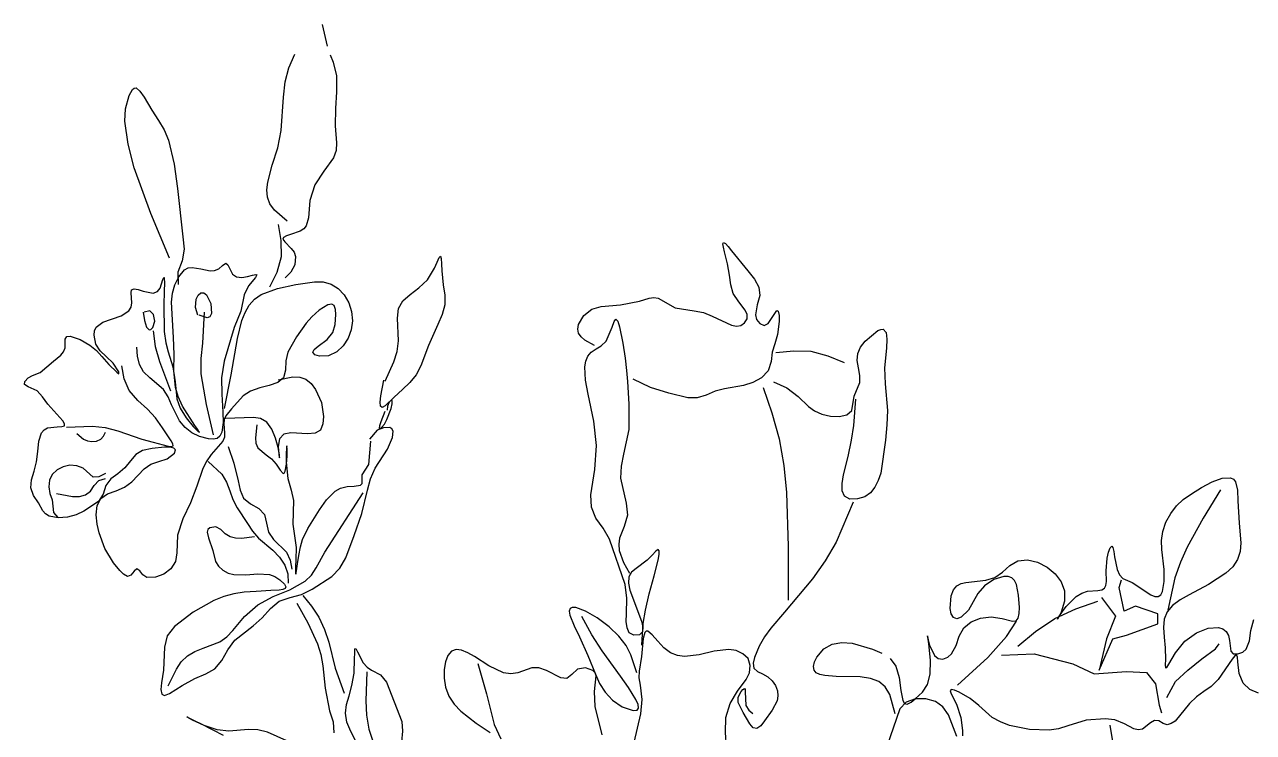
# Model space of a CAD drawing. Extents: x 1292 to 1769, y 219 to 688.
# Drawn here: x 1353.7 to 1594.8, y 549 to 687.8 of the extents above; entities that cross this region are included whole.
import ezdxf

# ---------------------------------------------------------------- set-up
doc = ezdxf.new("R2010")
doc.units = 0
doc.header["$LTSCALE"] = 0.9
doc.header["$MEASUREMENT"] = 0
doc.layers.add('3', color=3, linetype='CONTINUOUS')

msp = doc.modelspace()

# ---------------------------------------------------------------- linework, layer by layer
at = {"layer": '3', "extrusion": (0, 0, -1)}
for p, q in [((1412.02, 687.82), (1413.02, 683.55)), ((1405.51, 679.36), (1406.67, 682.02)), ((1413.62, 681.88), (1414.19, 680.47)), ((1414.19, 680.47), (1414.88, 677.73)), ((1404.81, 676.56), (1405.51, 679.36)), ((1414.88, 677.73), (1414.89, 674.65)), ((1374.82, 675.05), (1375.17, 675.35)), ((1375.17, 675.35), (1375.54, 675.38)), ((1375.54, 675.38), (1376.31, 674.77)), ((1404.49, 673.55), (1404.81, 676.56)), ((1373.46, 671.29), (1374.21, 673.93)), ((1374.21, 673.93), (1374.82, 675.05)), ((1376.31, 674.77), (1377.1, 673.59)), ((1377.1, 673.59), (1378.61, 671.05)), ((1404.01, 667.04), (1404.49, 673.55)), ((1414.89, 674.65), (1414.65, 671.34)), ((1373.31, 668.88), (1373.46, 671.29)), ((1378.61, 671.05), (1379.93, 669.03)), ((1414.65, 671.34), (1414.63, 667.95)), ((1374.02, 664.34), (1373.31, 668.88)), ((1379.93, 669.03), (1381.04, 667.19)), ((1414.63, 667.95), (1414.89, 664.65)), ((1381.04, 667.19), (1381.9, 665.15)), ((1403.33, 663.63), (1404.01, 667.04)), ((1375.18, 659.71), (1374.02, 664.34)), ((1381.9, 665.15), (1383.04, 660.45)), ((1402.26, 660.21), (1403.33, 663.63)), ((1414.77, 663.11), (1414.25, 661.69)), ((1414.89, 664.65), (1414.77, 663.11)), ((1414.25, 661.69), (1412.35, 659.07)), ((1378.46, 650.78), (1375.18, 659.71)), ((1383.04, 660.45), (1383.68, 655.63)), ((1401.38, 656.93), (1402.26, 660.21)), ((1412.35, 659.07), (1410.6, 656.36)), ((1401.2, 655.4), (1401.38, 656.93)), ((1410.6, 656.36), (1409.61, 653.32)), ((1383.68, 655.63), (1384.72, 646.18)), ((1401.32, 653.96), (1401.2, 655.4)), ((1401.8, 652.63), (1401.32, 653.96)), ((1402.69, 651.43), (1401.8, 652.63)), ((1405.2, 649.25), (1402.69, 651.43)), ((1409.61, 653.32), (1409.37, 649.89)), ((1382.08, 641.97), (1378.46, 650.78)), ((1403.42, 648.61), (1403.97, 645.46)), ((1409.37, 649.89), (1408.94, 648.36)), ((1384.72, 646.18), (1384.96, 643.76)), ((1405.03, 646.37), (1404.48, 646.07)), ((1405.85, 646.63), (1405.03, 646.37)), ((1407.72, 647.27), (1405.85, 646.63)), ((1408.45, 647.74), (1407.72, 647.27)), ((1408.94, 648.36), (1408.45, 647.74)), ((1384.96, 643.76), (1384.61, 641.44)), ((1403.97, 645.46), (1404.03, 642.25)), ((1404.48, 646.07), (1404.36, 645.69)), ((1404.36, 645.69), (1404.7, 645.19)), ((1404.7, 645.19), (1405.99, 643.91)), ((1405.99, 643.91), (1406.54, 643.15)), ((1384.61, 641.44), (1383.75, 639.22)), ((1404.03, 642.25), (1403.18, 639.21)), ((1406.54, 643.15), (1406.84, 642.33)), ((1406.84, 642.33), (1406.72, 640.67)), ((1383.75, 639.22), (1383.79, 636.83)), ((1403.18, 639.21), (1401.7, 636.33)), ((1405.92, 639.23), (1404.77, 638.12)), ((1406.72, 640.67), (1405.92, 639.23)), ((1387.34, 633.95), (1387.74, 634.72)), ((1387.74, 634.72), (1388.27, 635.21)), ((1388.27, 635.21), (1388.83, 635.22)), ((1388.83, 635.22), (1389.38, 634.79)), ((1389.38, 634.79), (1390.2, 633.09)), ((1387.17, 632.3), (1387.34, 633.95)), ((1387.65, 630.83), (1387.17, 632.3)), ((1390.2, 633.09), (1390.33, 631.15)), ((1389.5, 630.26), (1387.9, 630.83)), ((1388.93, 631.42), (1388.57, 625.34)), ((1390.04, 630.49), (1389.5, 630.26)), ((1390.33, 631.15), (1390.04, 630.49)), ((1388.57, 625.34), (1388.26, 622.31)), ((1388.26, 622.31), (1388.25, 619.28)), ((1373.21, 618.33), (1372.73, 620.85)), ((1374.19, 616.04), (1373.21, 618.33)), ((1388.25, 619.28), (1389.29, 613.27)), ((1403.42, 618.15), (1406.32, 618.72)), ((1406.32, 618.72), (1407.66, 618.68)), ((1407.66, 618.68), (1408.85, 618.25)), ((1408.85, 618.25), (1409.87, 617.39)), ((1409.87, 617.39), (1410.72, 616.24)), ((1375.86, 614.09), (1374.19, 616.04)), ((1410.72, 616.24), (1411.89, 613.65)), ((1498.55, 616.64), (1500.3, 611.64)), ((1377.76, 612.36), (1375.86, 614.09)), ((1389.29, 613.27), (1390.65, 607.34)), ((1411.89, 613.65), (1412.31, 610.95)), ((1379.36, 610.66), (1377.76, 612.36)), ((1380.72, 608.71), (1379.36, 610.66)), ((1398.6, 610.76), (1393.11, 610.54)), ((1399.95, 610.52), (1398.6, 610.76)), ((1401.18, 609.83), (1399.95, 610.52)), ((1412.31, 610.95), (1412.2, 609.51)), ((1500.3, 611.64), (1501.73, 606.55)), ((1361.92, 608.82), (1366.98, 609.07)), ((1366.98, 609.07), (1369.5, 608.78)), ((1369.5, 608.78), (1371.99, 608.09)), ((1371.99, 608.09), (1376.65, 606.46)), ((1382.45, 606.16), (1380.72, 608.71)), ((1402.18, 608.48), (1401.18, 609.83)), ((1402.92, 606.66), (1402.18, 608.48)), ((1405.88, 607.71), (1404.52, 607.44)), ((1409.19, 607.55), (1405.88, 607.71)), ((1410.67, 607.66), (1409.19, 607.55)), ((1411.72, 608.26), (1410.67, 607.66)), ((1412.2, 609.51), (1411.72, 608.26)), ((1422.87, 608.24), (1421.35, 606.52)), ((1424.07, 608.74), (1422.87, 608.24)), ((1425.32, 608.76), (1424.07, 608.74)), ((1425.75, 608.51), (1425.32, 608.76)), ((1425.96, 608.07), (1425.75, 608.51)), ((1425.86, 606.83), (1425.96, 608.07)), ((1376.65, 606.46), (1378.92, 605.87)), ((1378.92, 605.87), (1381.81, 605.13)), ((1382.78, 605.56), (1382.45, 606.16)), ((1382.46, 605.04), (1382.82, 605.16)), ((1382.82, 605.16), (1382.78, 605.56)), ((1403.41, 604.83), (1402.92, 606.66)), ((1403.65, 606.57), (1403.42, 605.03)), ((1404.52, 607.44), (1403.65, 606.57)), ((1424.9, 604.5), (1425.86, 606.83)), ((1501.73, 606.55), (1502.63, 601.34)), ((1381.81, 605.13), (1382.46, 605.04)), ((1393.6, 605.05), (1394.72, 601.77)), ((1403.67, 603.41), (1403.41, 604.83)), ((1403.42, 605.03), (1403.55, 603.5)), ((1403.55, 603.5), (1403.64, 603.01)), ((1403.64, 603.01), (1403.7, 602.84)), ((1403.71, 602.99), (1403.67, 603.41)), ((1403.7, 602.84), (1403.71, 602.99)), ((1422.42, 600.78), (1424.9, 604.5)), ((1360.04, 600.47), (1359.09, 599.58)), ((1361.25, 601.08), (1360.04, 600.47)), ((1362.57, 601.36), (1361.25, 601.08)), ((1363.91, 601.28), (1362.57, 601.36)), ((1365.15, 600.8), (1363.91, 601.28)), ((1367.13, 599.06), (1365.15, 600.8)), ((1389.67, 602.1), (1392.37, 599.6)), ((1394.72, 601.77), (1395.59, 598.29)), ((1421.56, 598.72), (1422.42, 600.78)), ((1502.63, 601.34), (1503.12, 596.05)), ((1358.54, 598.45), (1358.42, 597.16)), ((1359.09, 599.58), (1358.54, 598.45)), ((1368.26, 599.08), (1367.13, 599.06)), ((1369.53, 599.73), (1368.26, 599.08)), ((1392.37, 599.6), (1393.29, 598.08)), ((1393.29, 598.08), (1393.93, 596.37)), ((1395.59, 598.29), (1395.95, 596.49)), ((1420.97, 596.46), (1421.56, 598.72)), ((1358.42, 597.16), (1358.64, 595.84)), ((1358.64, 595.84), (1359.07, 594.61)), ((1393.93, 596.37), (1394.54, 594.63)), ((1395.95, 596.49), (1396.64, 594.91)), ((1412.55, 584.34), (1420.12, 595.96)), ((1419.86, 591.91), (1420.97, 596.46)), ((1503.12, 596.05), (1503.46, 585.46)), ((1359.07, 594.61), (1359.2, 593.34)), ((1359.2, 593.34), (1359.32, 592.1)), ((1394.54, 594.63), (1395.38, 593.02)), ((1396.64, 594.91), (1398, 593.8)), ((1398, 593.8), (1399.6, 592.87)), ((1516.21, 594.16), (1512.9, 586.31)), ((1359.32, 592.1), (1360.2, 591.13)), ((1395.38, 593.02), (1397.37, 589.95)), ((1399.6, 592.87), (1400.77, 591.69)), ((1400.77, 591.69), (1401.16, 589.99)), ((1418.35, 587.57), (1419.86, 591.91)), ((1389.61, 588.74), (1389.48, 588.27)), ((1389.48, 588.27), (1389.77, 587.11)), ((1390, 589.1), (1389.61, 588.74)), ((1391.2, 589.32), (1390, 589.1)), ((1392.19, 588.76), (1391.2, 589.32)), ((1393.04, 587.92), (1392.19, 588.76)), ((1397.37, 589.95), (1398.36, 588.41)), ((1398.36, 588.41), (1399.53, 587.07)), ((1401.16, 589.99), (1401.5, 588.24)), ((1389.77, 587.11), (1390.57, 584.63)), ((1393.98, 587.32), (1393.04, 587.92)), ((1395.06, 587.05), (1393.98, 587.32)), ((1396.24, 587.02), (1395.06, 587.05)), ((1398.76, 587.36), (1396.24, 587.02)), ((1399.53, 587.07), (1402.35, 584.74)), ((1401.5, 588.24), (1402.49, 586.82)), ((1402.49, 586.82), (1405.05, 584.31)), ((1416.68, 583.18), (1418.35, 587.57)), ((1471.49, 577.97), (1468.4, 586.9)), ((1512.9, 586.31), (1510.75, 582.61)), ((1390.57, 584.63), (1391.11, 582.47)), ((1402.35, 584.74), (1403.67, 583.37)), ((1405.05, 584.31), (1405.76, 582.74)), ((1410.9, 581.28), (1412.55, 584.34)), ((1476.77, 583.74), (1475.81, 582.74)), ((1477.52, 584.54), (1476.77, 583.74)), ((1478, 584.85), (1477.52, 584.54)), ((1477.96, 582.72), (1478.17, 583.85)), ((1478.2, 584.59), (1478, 584.85)), ((1478.17, 583.85), (1478.2, 584.59)), ((1503.46, 585.46), (1503.46, 574.88)), ((1391.11, 582.47), (1391.7, 581.55)), ((1391.7, 581.55), (1392.58, 580.78)), ((1403.67, 583.37), (1404.7, 581.8)), ((1404.7, 581.8), (1405.31, 580.08)), ((1405.76, 582.74), (1406.13, 580.97)), ((1409.94, 579.84), (1410.9, 581.28)), ((1413.97, 579.56), (1415.54, 581.19)), ((1415.54, 581.19), (1416.68, 583.18)), ((1473.63, 581.13), (1472.73, 580.4)), ((1475.81, 582.74), (1473.63, 581.13)), ((1477.17, 579.67), (1477.96, 582.72)), ((1510.75, 582.61), (1508.26, 579.1)), ((1392.58, 580.78), (1393.63, 580.22)), ((1393.63, 580.22), (1394.75, 579.93)), ((1394.75, 579.93), (1397.09, 579.9)), ((1397.09, 579.9), (1399.44, 580.1)), ((1399.44, 580.1), (1401.69, 579.94)), ((1401.69, 579.94), (1402.74, 579.55)), ((1402.74, 579.55), (1403.72, 578.92)), ((1403.72, 578.92), (1404.63, 578.02)), ((1405.31, 580.08), (1405.39, 578.27)), ((1405.68, 576.92), (1408.69, 578.63)), ((1408.69, 578.63), (1409.94, 579.84)), ((1410.06, 577.05), (1413.97, 579.56)), ((1472.21, 579.47), (1472.15, 578.27)), ((1472.73, 580.4), (1472.21, 579.47)), ((1476.22, 576.18), (1477.17, 579.67)), ((1508.26, 579.1), (1502.79, 572.54)), ((1396.75, 576.45), (1394.69, 576.13)), ((1399.13, 576.63), (1396.75, 576.45)), ((1402.01, 576.78), (1399.13, 576.63)), ((1403.64, 576.88), (1402.01, 576.78)), ((1402.44, 575.64), (1405.68, 576.92)), ((1404.33, 576.99), (1403.64, 576.88)), ((1404.78, 577.2), (1404.33, 576.99)), ((1404.63, 578.02), (1404.9, 577.54)), ((1404.9, 577.54), (1404.78, 577.2)), ((1408, 576.01), (1410.06, 577.05)), ((1471.84, 575.32), (1471.49, 577.97)), ((1472.15, 578.27), (1472.44, 576.86)), ((1472.44, 576.86), (1474.71, 570.8)), ((1390.82, 574.82), (1386.76, 572.53)), ((1392.77, 575.62), (1390.82, 574.82)), ((1394.69, 576.13), (1392.77, 575.62)), ((1396.79, 571.69), (1399.41, 573.99)), ((1399.41, 573.99), (1402.44, 575.64)), ((1401.89, 573.24), (1403.62, 574.7)), ((1403.62, 574.7), (1405.76, 575.4)), ((1405.76, 575.4), (1408, 576.01)), ((1407.06, 574.31), (1409.26, 570.43)), ((1408.28, 575.79), (1409.94, 573.75)), ((1471.73, 572.22), (1471.84, 575.32)), ((1475.46, 572.97), (1476.22, 576.18)), ((1559.89, 573.21), (1564.23, 574.69)), ((1386.76, 572.53), (1383.08, 569.75)), ((1394.52, 568.97), (1396.79, 571.69)), ((1398.54, 569.87), (1400.29, 571.45)), ((1400.29, 571.45), (1401.89, 573.24)), ((1409.94, 573.75), (1411.37, 571.55)), ((1411.37, 571.55), (1412.51, 569.17)), ((1471.7, 570.73), (1471.73, 572.22)), ((1475.04, 570.34), (1475.46, 572.97)), ((1502.79, 572.54), (1500.09, 569.4)), ((1555.77, 571.33), (1559.89, 573.21)), ((1383.08, 569.75), (1381.67, 567.92)), ((1394.89, 567.06), (1398.54, 569.87)), ((1409.26, 570.43), (1411.14, 566.36)), ((1412.51, 569.17), (1413.38, 566.67)), ((1471.86, 569.45), (1471.7, 570.73)), ((1472.31, 568.52), (1471.86, 569.45)), ((1474.71, 570.8), (1474.97, 569.6)), ((1474.79, 566.06), (1475.04, 570.34)), ((1474.97, 569.6), (1474.87, 568.68)), ((1500.09, 569.4), (1498.85, 567.73)), ((1552.03, 568.79), (1555.77, 571.33)), ((1381.67, 567.92), (1381.14, 565.7)), ((1388.69, 565.46), (1391.96, 566.72)), ((1391.96, 566.72), (1393.34, 567.72)), ((1393.34, 567.72), (1394.52, 568.97)), ((1393.52, 565.15), (1394.89, 567.06)), ((1413.38, 566.67), (1414.63, 561.57)), ((1473.18, 568.05), (1472.31, 568.52)), ((1474.29, 568.13), (1473.18, 568.05)), ((1474.87, 568.68), (1474.29, 568.13)), ((1498.85, 567.73), (1497.76, 565.86)), ((1548.51, 565.85), (1552.03, 568.79)), ((1381.14, 565.7), (1380.89, 561.15)), ((1385.61, 563.99), (1387.05, 564.84)), ((1387.05, 564.84), (1388.69, 565.46)), ((1392.35, 563.09), (1393.52, 565.15)), ((1411.14, 566.36), (1411.8, 564.23)), ((1411.8, 564.23), (1412.21, 562.05)), ((1418.42, 563.41), (1418.43, 564.6)), ((1418.43, 564.6), (1418.49, 565.35)), ((1418.49, 565.35), (1418.66, 565.41)), ((1418.66, 565.41), (1418.98, 564.76)), ((1418.98, 564.76), (1420.09, 562.58)), ((1497.76, 565.86), (1496.88, 563.67)), ((1383.44, 561.4), (1384.42, 562.82)), ((1384.42, 562.82), (1385.61, 563.99)), ((1391, 561.45), (1392.35, 563.09)), ((1412.21, 562.05), (1412.64, 557.61)), ((1418.31, 560.58), (1418.42, 563.41)), ((1420.09, 562.58), (1420.87, 561.73)), ((1442.59, 562.49), (1444.31, 556.53)), ((1496.88, 563.67), (1496.64, 562.53)), ((1496.64, 562.53), (1496.77, 561.57)), ((1380.89, 561.15), (1380.53, 558.72)), ((1381.81, 558.13), (1383.44, 561.4)), ((1384.57, 558.18), (1387.07, 559.55)), ((1387.07, 559.55), (1389.23, 560.45)), ((1389.23, 560.45), (1391, 561.45)), ((1414.63, 561.57), (1416.39, 556.63)), ((1417.89, 558.16), (1418.31, 560.58)), ((1420.87, 561.73), (1421.76, 561.15)), ((1421.76, 561.15), (1423.49, 560.26)), ((1423.49, 560.26), (1424.69, 558.85)), ((1496.77, 561.57), (1497.43, 560.92)), ((1497.43, 560.92), (1498.43, 560.44)), ((1498.43, 560.44), (1499.48, 559.88)), ((1499.48, 559.88), (1500.34, 559.1)), ((1380.53, 558.72), (1380.42, 557.39)), ((1380.42, 557.39), (1380.57, 556.44)), ((1382.09, 556.57), (1384.57, 558.18)), ((1412.64, 557.61), (1413.51, 553.22)), ((1417.32, 556.16), (1417.89, 558.16)), ((1424.69, 558.85), (1427.65, 551.13)), ((1493.69, 555.85), (1494.23, 556.96)), ((1494.23, 556.96), (1494.59, 557.39)), ((1494.59, 557.39), (1494.88, 557.57)), ((1494.88, 557.57), (1495.02, 557.39)), ((1495.02, 557.39), (1495.06, 556.94)), ((1495.06, 556.94), (1495.19, 554.25)), ((1500.34, 559.1), (1500.98, 558.15)), ((1500.98, 558.15), (1501.36, 557.13)), ((1501.36, 557.13), (1501.48, 556.11)), ((1380.57, 556.44), (1381.14, 556.2)), ((1381.14, 556.2), (1382.09, 556.57)), ((1416.82, 554.41), (1417.32, 556.16)), ((1444.31, 556.53), (1445.78, 550.5)), ((1493.67, 554.82), (1493.69, 555.85)), ((1494.66, 552.84), (1493.67, 554.82)), ((1501.3, 555.15), (1500.31, 553.31)), ((1501.48, 556.11), (1501.3, 555.15)), ((1413.51, 553.22), (1414.21, 551.06)), ((1416.62, 552.74), (1416.82, 554.41)), ((1416.92, 550.98), (1416.62, 552.74)), ((1495.98, 550.67), (1494.66, 552.84)), ((1495.19, 554.25), (1495.77, 553.33)), ((1495.77, 553.33), (1496.56, 552.65)), ((1500.31, 553.31), (1498.86, 551.23)), ((1385.49, 551.99), (1385.6, 551.97)), ((1385.87, 551.76), (1385.49, 551.99)), ((1385.6, 551.97), (1386.17, 551.7)), ((1386.64, 551.36), (1385.87, 551.76)), ((1386.17, 551.7), (1387.07, 551.25)), ((1388.92, 550.31), (1386.64, 551.36)), ((1387.07, 551.25), (1388.19, 550.69)), ((1388.19, 550.69), (1390.59, 549.46)), ((1391.48, 549.47), (1388.92, 550.31)), ((1414.21, 551.06), (1414.37, 548.89)), ((1417.65, 549.14), (1416.92, 550.98)), ((1427.65, 551.13), (1427.84, 549.18)), ((1445.78, 550.5), (1447.09, 547.69)), ((1496.64, 549.89), (1495.98, 550.67)), ((1497.35, 549.73), (1496.64, 549.89)), ((1498.1, 550.27), (1497.35, 549.73)), ((1498.86, 551.23), (1498.1, 550.27)), ((1567.15, 547.2), (1566.68, 550.37)), ((1390.59, 549.46), (1392.63, 548.39)), ((1393.74, 549.23), (1391.48, 549.47)), ((1397.57, 549.55), (1393.74, 549.23)), ((1399.42, 549.48), (1397.57, 549.55)), ((1401.32, 549.03), (1399.42, 549.48)), ((1405.12, 547.32), (1401.32, 549.03)), ((1418.65, 547.26), (1417.65, 549.14)), ((1427.84, 549.18), (1427.64, 547.14))]:
    msp.add_line(p, q, dxfattribs=at)
at = {"layer": '3'}
for p, q in [((1490.68, 644.81), (1490.81, 645.05)), ((1490.76, 644.16), (1490.68, 644.81)), ((1490.98, 643.21), (1490.76, 644.16)), ((1490.81, 645.05), (1491.17, 644.84)), ((1491.17, 644.84), (1491.71, 644.27)), ((1491.71, 644.27), (1492.39, 643.44)), ((1434.61, 641.23), (1434.99, 642.13)), ((1434.99, 642.13), (1435.25, 642.41)), ((1435.25, 642.41), (1435.4, 641.93)), ((1435.4, 641.93), (1435.48, 640.89)), ((1491.56, 640.87), (1490.98, 643.21)), ((1492.39, 643.44), (1495.54, 639.51)), ((1383.9, 638.35), (1385.02, 639.72)), ((1385.02, 639.72), (1385.73, 640.1)), ((1385.73, 640.1), (1386.52, 640.19)), ((1386.52, 640.19), (1388.26, 639.87)), ((1388.26, 639.87), (1390.07, 639.52)), ((1390.07, 639.52), (1390.95, 639.59)), ((1390.95, 639.59), (1391.77, 639.93)), ((1391.77, 639.93), (1392.51, 640.58)), ((1392.51, 640.58), (1393.12, 641)), ((1393.12, 641), (1393.56, 640.66)), ((1393.56, 640.66), (1393.97, 639.8)), ((1393.97, 639.8), (1394.49, 638.88)), ((1432.72, 637.77), (1434.1, 640.01)), ((1434.1, 640.01), (1434.61, 641.23)), ((1435.48, 640.89), (1435.54, 639.53)), ((1435.54, 639.53), (1435.77, 636.79)), ((1491.96, 638.64), (1491.56, 640.87)), ((1495.54, 639.51), (1496.84, 637.86)), ((1380.27, 636.13), (1380.82, 637.78)), ((1380.82, 637.78), (1380.96, 638.18)), ((1380.96, 638.18), (1381.04, 638.21)), ((1381.09, 637.3), (1381.03, 635.42)), ((1381.04, 638.21), (1381.08, 637.9)), ((1381.08, 637.9), (1381.09, 637.3)), ((1382.72, 635.1), (1383.15, 636.77)), ((1383.15, 636.77), (1383.9, 638.35)), ((1394.49, 638.88), (1395.27, 638.31)), ((1395.27, 638.31), (1396.3, 638.2)), ((1396.3, 638.2), (1397.4, 638.38)), ((1397.62, 636.59), (1396.74, 634.83)), ((1397.4, 638.38), (1398.38, 638.65)), ((1398.94, 638.22), (1397.62, 636.59)), ((1398.38, 638.65), (1399.05, 638.82)), ((1399.25, 638.7), (1398.94, 638.22)), ((1399.05, 638.82), (1399.25, 638.7)), ((1403.3, 636.03), (1406.91, 636.85)), ((1406.91, 636.85), (1410.53, 637.38)), ((1410.53, 637.38), (1412.23, 637.32)), ((1412.23, 637.32), (1413.8, 636.91)), ((1413.8, 636.91), (1415.19, 636.07)), ((1431.03, 636.15), (1432.72, 637.77)), ((1435.77, 636.79), (1436.1, 634.71)), ((1492.22, 636.76), (1491.96, 638.64)), ((1492.71, 635.09), (1492.22, 636.76)), ((1496.84, 637.86), (1497.69, 636.31)), ((1374.56, 635.18), (1374.67, 635.81)), ((1374.72, 633.25), (1374.56, 635.18)), ((1374.67, 635.81), (1375.15, 636)), ((1375.15, 636), (1375.93, 635.86)), ((1375.93, 635.86), (1376.9, 635.54)), ((1376.9, 635.54), (1378.92, 635.15)), ((1378.92, 635.15), (1379.72, 635.43)), ((1379.72, 635.43), (1380.27, 636.13)), ((1381.03, 635.42), (1380.96, 632.93)), ((1382.52, 633.39), (1382.72, 635.1)), ((1396.74, 634.83), (1396.09, 631.62)), ((1398.8, 633.94), (1400.1, 634.85)), ((1400.1, 634.85), (1403.3, 636.03)), ((1415.19, 636.07), (1416.37, 634.81)), ((1416.37, 634.81), (1417.26, 633.26)), ((1427.88, 633.64), (1429.32, 634.88)), ((1429.32, 634.88), (1431.03, 636.15)), ((1436.1, 634.71), (1436.09, 632.87)), ((1474.33, 633.57), (1476.22, 634.16)), ((1476.22, 634.16), (1477.13, 634.28)), ((1477.13, 634.28), (1478, 634.14)), ((1478, 634.14), (1481.29, 632.23)), ((1493.78, 633.46), (1492.71, 635.09)), ((1497.89, 634.67), (1497.41, 632.82)), ((1497.69, 636.31), (1497.89, 634.67)), ((1372.63, 630.68), (1374.11, 631.66)), ((1374.11, 631.66), (1374.56, 632.37)), ((1374.56, 632.37), (1374.72, 633.25)), ((1380.96, 632.93), (1381.07, 627.6)), ((1382.9, 626.43), (1382.52, 633.39)), ((1396.93, 631.36), (1397.75, 632.77)), ((1397.75, 632.77), (1398.8, 633.94)), ((1411.45, 631.8), (1410.02, 630.51)), ((1413.19, 632.86), (1411.45, 631.8)), ((1413.93, 632.99), (1413.19, 632.86)), ((1414.43, 632.68), (1413.93, 632.99)), ((1414.67, 631.93), (1414.43, 632.68)), ((1414.74, 630.94), (1414.67, 631.93)), ((1417.26, 633.26), (1417.81, 631.52)), ((1426.85, 630.2), (1427.02, 632.14)), ((1427.02, 632.14), (1427.88, 633.64)), ((1436.09, 632.87), (1435.57, 630.95)), ((1463.4, 630.74), (1464.99, 631.98)), ((1464.99, 631.98), (1466.8, 632.54)), ((1466.8, 632.54), (1470.59, 632.84)), ((1470.59, 632.84), (1474.33, 633.57)), ((1481.29, 632.23), (1485.05, 631.66)), ((1495.07, 631.8), (1493.78, 633.46)), ((1495.45, 630.95), (1495.07, 631.8)), ((1497.41, 632.82), (1497.05, 630.89)), ((1500.83, 631.12), (1501.25, 631.73)), ((1501.25, 631.73), (1501.53, 631.58)), ((1367.72, 628.47), (1368.99, 629.44)), ((1368.99, 629.44), (1372.63, 630.68)), ((1376.9, 631.42), (1377.21, 629.77)), ((1378.21, 631.65), (1377.15, 631.42)), ((1377.21, 629.77), (1377.59, 628.48)), ((1378.97, 630.93), (1378.21, 631.65)), ((1378.83, 628.41), (1379.23, 629.64)), ((1379.23, 629.64), (1378.97, 630.93)), ((1396.09, 631.62), (1394.8, 628.4)), ((1395.41, 626.24), (1396.3, 629.77)), ((1396.3, 629.77), (1396.93, 631.36)), ((1410.02, 630.51), (1408.93, 629.24)), ((1414.62, 629), (1414.74, 630.94)), ((1417.98, 629.71), (1417.75, 627.94)), ((1417.81, 631.52), (1417.98, 629.71)), ((1427.06, 625.78), (1426.85, 630.2)), ((1435.57, 630.95), (1434.73, 628.96)), ((1462.36, 628.96), (1463.4, 630.74)), ((1468.94, 628.46), (1469.32, 629.58)), ((1469.32, 629.58), (1469.66, 630.04)), ((1469.66, 630.04), (1470.03, 629.62)), ((1470.03, 629.62), (1470.39, 628.5)), ((1485.05, 631.66), (1486.86, 631.32)), ((1486.86, 631.32), (1488.58, 630.63)), ((1488.58, 630.63), (1492.38, 628.84)), ((1494.19, 628.79), (1494.94, 629.3)), ((1494.94, 629.3), (1495.43, 630.11)), ((1495.43, 630.11), (1495.45, 630.95)), ((1497.05, 630.89), (1497.27, 629.98)), ((1497.27, 629.98), (1497.91, 629.17)), ((1499.58, 629.21), (1500.83, 631.12)), ((1501.7, 629.55), (1501.4, 627.05)), ((1501.53, 631.58), (1501.68, 630.76)), ((1501.68, 630.76), (1501.7, 629.55)), ((1367.29, 626.86), (1367.39, 627.74)), ((1367.63, 625.13), (1367.29, 626.86)), ((1367.39, 627.74), (1367.72, 628.47)), ((1377.59, 628.48), (1378.12, 627.93)), ((1378.12, 627.93), (1378.46, 628.03)), ((1378.46, 628.03), (1378.83, 628.41)), ((1378.87, 627.73), (1379.28, 624.67)), ((1381.07, 627.6), (1381.38, 625.41)), ((1394.8, 628.4), (1392.85, 621.78)), ((1408.93, 629.24), (1407.01, 626.58)), ((1413.06, 626.02), (1414.16, 627.41)), ((1414.16, 627.41), (1414.62, 629)), ((1417.75, 627.94), (1417.14, 626.28)), ((1434.73, 628.96), (1432.93, 624.85)), ((1462.21, 628.06), (1462.36, 628.96)), ((1462.37, 627.25), (1462.21, 628.06)), ((1462.86, 626.55), (1462.37, 627.25)), ((1467.75, 625.74), (1468.94, 628.46)), ((1470.39, 628.5), (1471.06, 625.32)), ((1492.38, 628.84), (1493.32, 628.67)), ((1493.32, 628.67), (1494.19, 628.79)), ((1497.91, 629.17), (1498.77, 628.81)), ((1498.77, 628.81), (1499.58, 629.21)), ((1501.4, 627.05), (1500.84, 625.2)), ((1518.58, 625.74), (1521.1, 627.78)), ((1521.1, 627.78), (1521.68, 628.03)), ((1521.68, 628.03), (1522.14, 628.06)), ((1522.14, 628.06), (1522.69, 627.44)), ((1522.69, 627.44), (1522.84, 626.12)), ((1361.65, 626.13), (1361.96, 626.61)), ((1361.65, 624.38), (1361.65, 626.13)), ((1361.96, 626.61), (1362.63, 626.69)), ((1362.63, 626.69), (1364.56, 626.04)), ((1364.56, 626.04), (1366.48, 624.93)), ((1366.48, 624.93), (1367.77, 623.87)), ((1368.5, 623.84), (1367.63, 625.13)), ((1375.81, 622.76), (1375.67, 624.54)), ((1379.28, 624.67), (1380.15, 621.73)), ((1381.38, 625.41), (1381.83, 623.62)), ((1383.04, 623.11), (1382.9, 626.43)), ((1394.17, 619.09), (1395.41, 626.24)), ((1407.01, 626.58), (1405.3, 623.56)), ((1410.49, 624.09), (1411.24, 624.7)), ((1411.24, 624.7), (1413.06, 626.02)), ((1416.19, 624.8), (1414.9, 623.6)), ((1417.14, 626.28), (1416.19, 624.8)), ((1426.74, 623.68), (1427.06, 625.78)), ((1432.93, 624.85), (1431.4, 620.86)), ((1463.58, 625.94), (1462.86, 626.55)), ((1465.45, 624.88), (1463.58, 625.94)), ((1465.78, 624.18), (1466.81, 624.82)), ((1466.81, 624.82), (1467.75, 625.74)), ((1471.06, 625.32), (1471.52, 622.4)), ((1500.84, 625.2), (1500.35, 623.56)), ((1517.12, 623.28), (1517.66, 624.55)), ((1517.66, 624.55), (1518.58, 625.74)), ((1522.84, 626.12), (1522.75, 624.36)), ((1359.36, 621.78), (1360.76, 622.96)), ((1360.76, 622.96), (1361.32, 623.61)), ((1361.32, 623.61), (1361.65, 624.38)), ((1367.77, 623.87), (1368.81, 622.71)), ((1369.7, 622.73), (1368.5, 623.84)), ((1368.81, 622.71), (1370.17, 621.16)), ((1371.04, 621.37), (1369.7, 622.73)), ((1376.19, 621.11), (1375.81, 622.76)), ((1381.83, 623.62), (1382.76, 620.67)), ((1382.97, 619.93), (1383.04, 623.11)), ((1405.3, 623.56), (1404.9, 621.84)), ((1410.2, 623.53), (1410.49, 624.09)), ((1410.64, 623.06), (1410.2, 623.53)), ((1411.54, 622.76), (1410.64, 623.06)), ((1413.32, 622.83), (1411.54, 622.76)), ((1414.9, 623.6), (1413.32, 622.83)), ((1426.12, 621.68), (1426.74, 623.68)), ((1463.78, 621.78), (1464.19, 622.76)), ((1464.19, 622.76), (1464.85, 623.56)), ((1464.85, 623.56), (1465.78, 624.18)), ((1471.52, 622.4), (1471.79, 619.97)), ((1500.35, 623.56), (1500.13, 621.7)), ((1504.56, 623.77), (1501.06, 623.4)), ((1508, 623.68), (1504.56, 623.77)), ((1511.32, 622.8), (1508, 623.68)), ((1514.56, 621.44), (1511.32, 622.8)), ((1517.03, 621.91), (1517.12, 623.28)), ((1522.75, 624.36), (1522.41, 620.5)), ((1356.7, 619.59), (1359.36, 621.78)), ((1370.17, 621.16), (1371.75, 619.6)), ((1372.15, 619.67), (1371.04, 621.37)), ((1372.19, 619.33), (1372.15, 619.67)), ((1377.02, 619.71), (1376.19, 621.11)), ((1378.26, 618.53), (1377.02, 619.71)), ((1380.15, 621.73), (1382.3, 615.94)), ((1382.76, 620.67), (1383.18, 617.76)), ((1383.28, 616.64), (1382.97, 619.93)), ((1392.85, 621.78), (1392.29, 618.51)), ((1404.84, 620.04), (1404.48, 618.54)), ((1404.9, 621.84), (1404.84, 620.04)), ((1424.38, 617.84), (1426.12, 621.68)), ((1431.4, 620.86), (1430.47, 619.12)), ((1463.59, 620.65), (1463.78, 621.78)), ((1463.69, 618.08), (1463.59, 620.65)), ((1471.79, 619.97), (1471.95, 617.81)), ((1499.55, 619.91), (1498.22, 618.54)), ((1500.13, 621.7), (1499.55, 619.91)), ((1517.27, 620.46), (1517.03, 621.91)), ((1517.54, 619), (1517.27, 620.46)), ((1522.41, 620.5), (1522.52, 617.35)), ((1353.67, 617.21), (1353.7, 617.83)), ((1354.39, 616.78), (1353.67, 617.21)), ((1353.7, 617.83), (1354.38, 618.52)), ((1354.38, 618.52), (1355.2, 618.98)), ((1355.2, 618.98), (1356.7, 619.59)), ((1371.75, 619.6), (1372.19, 619.33)), ((1380.91, 616.22), (1378.26, 618.53)), ((1383.18, 617.76), (1383.57, 614.42)), ((1392.29, 618.51), (1392.36, 615.3)), ((1392.86, 612.5), (1394.17, 619.09)), ((1403.35, 617.6), (1401.68, 617.01)), ((1404.48, 618.54), (1403.35, 617.6)), ((1423.55, 614.98), (1424.14, 618.09)), ((1429.28, 617.63), (1427.83, 616.24)), ((1430.47, 619.12), (1429.28, 617.63)), ((1464.21, 615.3), (1463.69, 618.08)), ((1471.95, 617.81), (1472.24, 613.33)), ((1476.46, 616.63), (1473.06, 618.25)), ((1496.53, 617.59), (1494.74, 616.99)), ((1498.22, 618.54), (1496.53, 617.59)), ((1500.57, 617.76), (1503.2, 616.54)), ((1516.45, 614.94), (1517.53, 617.59)), ((1517.53, 617.59), (1517.54, 619)), ((1522.52, 617.35), (1522.99, 612.11)), ((1356.13, 615.96), (1354.39, 616.78)), ((1357.2, 614.8), (1356.13, 615.96)), ((1358.22, 613.33), (1357.2, 614.8)), ((1381.84, 614.81), (1380.91, 616.22)), ((1382.5, 613.23), (1381.84, 614.81)), ((1383.79, 614.87), (1383.28, 616.64)), ((1384.64, 612.96), (1383.79, 614.87)), ((1392.36, 615.3), (1392.59, 611.77)), ((1396.55, 614.98), (1394.25, 612.41)), ((1397.99, 615.93), (1396.55, 614.98)), ((1399.8, 616.53), (1397.99, 615.93)), ((1401.68, 617.01), (1399.8, 616.53)), ((1423.42, 613.76), (1423.55, 614.98)), ((1427.83, 616.24), (1426.16, 614.7)), ((1465.34, 609.99), (1464.21, 615.3)), ((1480.04, 615.48), (1476.46, 616.63)), ((1483.8, 614.58), (1480.04, 615.48)), ((1487.42, 615.15), (1485.65, 614.57)), ((1489.18, 615.92), (1487.42, 615.15)), ((1491.01, 616.39), (1489.18, 615.92)), ((1494.74, 616.99), (1491.01, 616.39)), ((1503.2, 616.54), (1505.42, 614.85)), ((1505.42, 614.85), (1507.48, 612.91)), ((1515.94, 612.14), (1516.45, 614.94)), ((1361.14, 610.09), (1358.22, 613.33)), ((1384.09, 610.11), (1382.5, 613.23)), ((1383.57, 614.42), (1384.21, 612.6)), ((1384.21, 612.6), (1385.37, 610.69)), ((1387.1, 609.16), (1384.64, 612.96)), ((1394.25, 612.41), (1393.12, 611.07)), ((1423.49, 612.94), (1423.42, 613.76)), ((1423.81, 612.67), (1423.49, 612.94)), ((1424.43, 613.03), (1423.81, 612.67)), ((1426.16, 614.7), (1424.43, 613.03)), ((1424.77, 610.37), (1425.56, 612.51)), ((1424.87, 612.95), (1424.82, 612.18)), ((1425.22, 613.73), (1424.87, 612.95)), ((1425.6, 614.17), (1425.22, 613.73)), ((1425.56, 612.51), (1425.76, 613.43)), ((1425.78, 614.04), (1425.6, 614.17)), ((1425.76, 613.43), (1425.78, 614.04)), ((1472.24, 613.33), (1472.2, 608.39)), ((1485.65, 614.57), (1483.8, 614.58)), ((1507.48, 612.91), (1508.67, 612.05)), ((1516.33, 609.14), (1516.77, 614.32)), ((1361.51, 609.5), (1361.14, 610.09)), ((1385.19, 608.78), (1384.09, 610.11)), ((1385.37, 610.69), (1386.73, 609)), ((1392.59, 611.77), (1392.61, 609.77)), ((1392.81, 610.32), (1392.75, 609.48)), ((1393.12, 611.07), (1392.81, 610.32)), ((1424.33, 611.94), (1423.57, 609.9)), ((1424.25, 609.46), (1424.77, 610.37)), ((1465.86, 605.25), (1465.34, 609.99)), ((1508.67, 612.05), (1510.09, 611.39)), ((1510.09, 611.39), (1511.78, 610.99)), ((1511.78, 610.99), (1513.5, 610.93)), ((1513.5, 610.93), (1514.99, 611.29)), ((1514.99, 611.29), (1515.94, 612.14)), ((1522.99, 612.11), (1522.86, 609.32)), ((1356.49, 606.08), (1357.01, 607.72)), ((1357.01, 607.72), (1357.49, 608.32)), ((1357.49, 608.32), (1358.16, 608.72)), ((1358.16, 608.72), (1360.07, 608.93)), ((1360.07, 608.93), (1360.95, 608.94)), ((1360.95, 608.94), (1361.48, 609.1)), ((1361.48, 609.1), (1361.51, 609.5)), ((1363.89, 607.59), (1365.21, 606.5)), ((1369.18, 607.05), (1369.53, 607.83)), ((1386.49, 607.73), (1385.19, 608.78)), ((1388.01, 607), (1386.49, 607.73)), ((1386.73, 609), (1387.32, 608.37)), ((1387.58, 608.48), (1387.1, 609.16)), ((1387.32, 608.37), (1387.75, 607.96)), ((1387.88, 608.02), (1387.58, 608.48)), ((1387.75, 607.96), (1387.96, 607.84)), ((1387.96, 607.84), (1387.88, 608.02)), ((1392.34, 607.84), (1391.99, 607.1)), ((1392.61, 609.77), (1392.34, 607.84)), ((1392.75, 609.48), (1392.92, 607.71)), ((1392.92, 607.71), (1392.87, 606.88)), ((1399.25, 609.31), (1398.95, 606.78)), ((1423.33, 609.12), (1423.25, 608.63)), ((1423.25, 608.63), (1423.39, 608.51)), ((1423.57, 609.9), (1423.33, 609.12)), ((1423.39, 608.51), (1423.76, 608.81)), ((1423.76, 608.81), (1424.25, 609.46)), ((1472.2, 608.39), (1471.18, 603.56)), ((1515.91, 606.27), (1516.33, 609.14)), ((1522.86, 609.32), (1522.57, 606.31)), ((1356.26, 604.1), (1356.49, 606.08)), ((1365.21, 606.5), (1365.99, 606.15)), ((1365.99, 606.15), (1366.88, 606.01)), ((1366.88, 606.01), (1367.79, 606.11)), ((1367.79, 606.11), (1368.6, 606.46)), ((1368.6, 606.46), (1369.18, 607.05)), ((1389.76, 606.55), (1388.01, 607)), ((1390.66, 606.47), (1389.76, 606.55)), ((1392.58, 606.12), (1390.26, 603.48)), ((1391.44, 606.63), (1390.66, 606.47)), ((1391.99, 607.1), (1391.44, 606.63)), ((1392.87, 606.88), (1392.58, 606.12)), ((1398.95, 606.78), (1399.05, 605.68)), ((1399.05, 605.68), (1399.46, 604.79)), ((1405.12, 605.2), (1405.05, 604.77)), ((1405.15, 605.03), (1405.12, 605.2)), ((1421.18, 601.52), (1421.59, 606.12)), ((1465.54, 600.52), (1465.86, 605.25)), ((1515.25, 603.06), (1515.91, 606.27)), ((1522.57, 606.31), (1521.63, 599.83)), ((1356, 602.06), (1356.26, 604.1)), ((1375.5, 603.51), (1374.43, 602.25)), ((1376.83, 604.26), (1375.5, 603.51)), ((1378.7, 604.65), (1376.83, 604.26)), ((1381.09, 604.92), (1378.7, 604.65)), ((1382.16, 604.92), (1381.09, 604.92)), ((1381.67, 602.6), (1383.08, 603.75)), ((1382.95, 604.75), (1382.16, 604.92)), ((1383.3, 604.38), (1382.95, 604.75)), ((1383.08, 603.75), (1383.3, 604.38)), ((1390.26, 603.48), (1389.29, 602.05)), ((1399.46, 604.79), (1401.09, 603.39)), ((1401.09, 603.39), (1402.08, 602.61)), ((1405, 603.58), (1404.99, 601.97)), ((1405.05, 604.77), (1405, 603.58)), ((1405.05, 601.57), (1405.16, 603.21)), ((1405.17, 604.6), (1405.15, 605.03)), ((1405.16, 603.21), (1405.17, 604.6)), ((1471.18, 603.56), (1470.69, 601.19)), ((1514.36, 599.5), (1515.25, 603.06)), ((1355.52, 600.19), (1356, 602.06)), ((1373.34, 600.84), (1371.98, 599.69)), ((1374.43, 602.25), (1373.34, 600.84)), ((1374.68, 598.14), (1377.1, 600.66)), ((1377.1, 600.66), (1378.43, 601.61)), ((1378.43, 601.61), (1380.01, 602.1)), ((1380.01, 602.1), (1381.67, 602.6)), ((1388.57, 600.51), (1387.48, 597.24)), ((1389.29, 602.05), (1388.57, 600.51)), ((1402.08, 602.61), (1403.01, 601.59)), ((1403.01, 601.59), (1403.8, 600.39)), ((1403.8, 600.39), (1404.4, 599.73)), ((1404.8, 600.22), (1405.05, 601.57)), ((1404.99, 601.97), (1405.3, 598.77)), ((1419.93, 599.52), (1421.18, 601.52)), ((1464.77, 595.54), (1465.54, 600.52)), ((1470.69, 601.19), (1470.59, 598.81)), ((1354.92, 596.93), (1355.05, 598.5)), ((1355.05, 598.5), (1355.52, 600.19)), ((1367.34, 597.43), (1368.24, 598.37)), ((1368.24, 598.37), (1369.53, 598.75)), ((1370.57, 598.68), (1369.59, 597.37)), ((1371.98, 599.69), (1370.57, 598.68)), ((1373.28, 597.06), (1374.68, 598.14)), ((1404.4, 599.73), (1404.62, 599.84)), ((1404.62, 599.84), (1404.8, 600.22)), ((1405.3, 598.77), (1405.94, 596.48)), ((1419.88, 597.76), (1419.92, 598.28)), ((1419.92, 598.28), (1419.93, 599.52)), ((1470.59, 598.81), (1471.72, 593.96)), ((1514.06, 597.81), (1514.36, 599.5)), ((1521.16, 598.36), (1520.51, 597.06)), ((1521.63, 599.83), (1521.16, 598.36)), ((1584.56, 597.01), (1586.64, 598.1)), ((1586.64, 598.1), (1588.62, 598.82)), ((1588.62, 598.82), (1590.24, 598.92)), ((1590.24, 598.92), (1590.84, 598.66)), ((1590.84, 598.66), (1591.26, 598.15)), ((1591.26, 598.15), (1591.65, 596.51)), ((1355.42, 595.45), (1354.92, 596.93)), ((1359.96, 595.8), (1363.04, 595.25)), ((1364.43, 595.24), (1365.64, 595.56)), ((1365.64, 595.56), (1366.59, 596.3)), ((1366.59, 596.3), (1367.34, 597.43)), ((1369.08, 595.72), (1368.2, 594.28)), ((1368.61, 594.88), (1369.94, 595.75)), ((1369.59, 597.37), (1369.08, 595.72)), ((1369.94, 595.75), (1371.62, 596.35)), ((1371.62, 596.35), (1373.28, 597.06)), ((1387.48, 597.24), (1386.19, 594.01)), ((1405.94, 596.48), (1406.41, 594.48)), ((1412.89, 594.6), (1414.61, 596.28)), ((1414.61, 596.28), (1415.68, 596.87)), ((1415.68, 596.87), (1416.93, 597.22)), ((1416.93, 597.22), (1418.36, 597.3)), ((1418.36, 597.3), (1419.57, 597.46)), ((1419.57, 597.46), (1419.88, 597.76)), ((1464.9, 593.16), (1464.77, 595.54)), ((1514.07, 596.36), (1514.06, 597.81)), ((1514.53, 595.29), (1514.07, 596.36)), ((1519.64, 595.98), (1518.5, 595.2)), ((1520.51, 597.06), (1519.64, 595.98)), ((1580.99, 594.63), (1582.61, 595.79)), ((1582.61, 595.79), (1584.56, 597.01)), ((1588.3, 596.55), (1584.92, 591.02)), ((1591.65, 596.51), (1591.71, 594.37)), ((1356.37, 593.98), (1355.42, 595.45)), ((1357.25, 592.46), (1356.37, 593.98)), ((1363.04, 595.25), (1364.43, 595.24)), ((1368.2, 594.28), (1365.31, 592.36)), ((1367.73, 591.66), (1367.9, 593.45)), ((1367.9, 593.45), (1368.61, 594.88)), ((1386.19, 594.01), (1384.69, 590.87)), ((1406.41, 594.48), (1406.32, 589.81)), ((1411.55, 592.6), (1412.89, 594.6)), ((1465.77, 591.02), (1464.9, 593.16)), ((1471.72, 593.96), (1471.97, 591.59)), ((1515.58, 594.75), (1514.53, 595.29)), ((1517.08, 594.76), (1515.58, 594.75)), ((1518.5, 595.2), (1517.08, 594.76)), ((1578.53, 591.92), (1579.66, 593.39)), ((1579.66, 593.39), (1580.99, 594.63)), ((1591.71, 594.37), (1591.98, 589.99)), ((1357.78, 591.84), (1357.25, 592.46)), ((1358.49, 591.41), (1357.78, 591.84)), ((1360.25, 591.06), (1358.49, 591.41)), ((1362.1, 591.2), (1360.25, 591.06)), ((1363.77, 591.66), (1362.1, 591.2)), ((1365.31, 592.36), (1363.77, 591.66)), ((1367.9, 589.81), (1367.73, 591.66)), ((1384.69, 590.87), (1383.66, 587.63)), ((1409.21, 588.96), (1411.55, 592.6)), ((1467.18, 589.02), (1465.77, 591.02)), ((1471.97, 591.59), (1471.3, 589.34)), ((1577.6, 590.21), (1578.53, 591.92)), ((1584.92, 591.02), (1581.77, 585.31)), ((1368.27, 588.1), (1367.9, 589.81)), ((1406.32, 589.81), (1406.92, 585.22)), ((1408.22, 586.79), (1409.21, 588.96)), ((1468.4, 586.9), (1467.18, 589.02)), ((1471.3, 589.34), (1470.37, 587.08)), ((1576.7, 586.58), (1576.97, 588.38)), ((1576.97, 588.38), (1577.6, 590.21)), ((1591.98, 589.99), (1592.3, 586.14)), ((1369.38, 585.05), (1368.27, 588.1)), ((1383.66, 587.63), (1383.55, 584.18)), ((1407.81, 585.36), (1408.22, 586.79)), ((1470.37, 587.08), (1470.23, 585.89)), ((1470.23, 585.89), (1470.35, 584.67)), ((1576.78, 584.82), (1576.7, 586.58)), ((1592.3, 586.14), (1592.16, 584.43)), ((1371.1, 582.21), (1369.38, 585.05)), ((1383.55, 584.18), (1383.28, 582.52)), ((1406.92, 585.22), (1406.87, 582.88)), ((1407.22, 582.02), (1407.48, 583.68)), ((1407.48, 583.68), (1407.81, 585.36)), ((1470.35, 584.67), (1471.14, 582.3)), ((1566.04, 583.14), (1566.33, 584.3)), ((1566.33, 584.3), (1566.67, 585.16)), ((1566.67, 585.16), (1566.98, 585.52)), ((1566.98, 585.52), (1567.19, 585.24)), ((1567.19, 585.24), (1567.35, 584.47)), ((1567.35, 584.47), (1567.51, 583.38)), ((1577.24, 580.91), (1576.78, 584.82)), ((1581.77, 585.31), (1580.43, 582.36)), ((1592.16, 584.43), (1591.65, 582.87)), ((1372.33, 580.73), (1371.1, 582.21)), ((1375.7, 581.06), (1375.14, 580.6)), ((1376.25, 580.65), (1375.7, 581.06)), ((1382.36, 581.07), (1380.99, 580.03)), ((1383.28, 582.52), (1382.36, 581.07)), ((1406.87, 582.88), (1406.84, 581.47)), ((1406.84, 581.47), (1406.85, 580.31)), ((1407.03, 580.69), (1407.22, 582.02)), ((1471.14, 582.3), (1472.33, 580.17)), ((1545.54, 580.43), (1546.95, 581.73)), ((1546.95, 581.73), (1548.55, 582.62)), ((1548.55, 582.62), (1550.42, 582.79)), ((1550.42, 582.79), (1552.4, 582.34)), ((1552.4, 582.34), (1554.29, 581.39)), ((1554.29, 581.39), (1555.89, 580.08)), ((1565.87, 580.68), (1566.04, 583.14)), ((1567.51, 583.38), (1568.03, 580.91)), ((1580.43, 582.36), (1579.37, 579.31)), ((1590.7, 581.47), (1589.37, 580.2)), ((1591.65, 582.87), (1590.7, 581.47)), ((1373.07, 579.98), (1372.33, 580.73)), ((1373.83, 579.55), (1373.07, 579.98)), ((1374.52, 579.82), (1373.83, 579.55)), ((1375.14, 580.6), (1374.52, 579.82)), ((1376.87, 579.85), (1376.25, 580.65)), ((1377.63, 579.34), (1376.87, 579.85)), ((1379.37, 579.44), (1377.63, 579.34)), ((1380.99, 580.03), (1379.37, 579.44)), ((1406.85, 580.31), (1406.87, 580.03)), ((1406.87, 580.03), (1406.91, 580.02)), ((1406.91, 580.02), (1407.03, 580.69)), ((1538.36, 578.34), (1542.25, 578.81)), ((1543.85, 578.96), (1542, 577.74)), ((1542.25, 578.81), (1544.01, 579.38)), ((1545.79, 579.58), (1543.85, 578.96)), ((1544.01, 579.38), (1545.54, 580.43)), ((1546.65, 579.57), (1545.79, 579.58)), ((1547.37, 579.31), (1546.65, 579.57)), ((1547.89, 578.77), (1547.37, 579.31)), ((1548.26, 577.99), (1547.89, 578.77)), ((1555.89, 580.08), (1557.05, 578.51)), ((1565.93, 578.59), (1565.87, 580.68)), ((1568.03, 580.91), (1568.49, 579.86)), ((1568.4, 577.39), (1568.9, 578.87)), ((1568.49, 579.86), (1569.15, 579.16)), ((1569.15, 579.16), (1570.94, 578.34)), ((1577.26, 578.59), (1577.24, 580.91)), ((1579.37, 579.31), (1577.98, 572.97)), ((1589.37, 580.2), (1585.94, 577.96)), ((1535.48, 575.78), (1535.93, 576.9)), ((1535.93, 576.9), (1536.58, 577.72)), ((1536.58, 577.72), (1537.41, 578.16)), ((1537.41, 578.16), (1538.36, 578.34)), ((1542, 577.74), (1540.67, 576.2)), ((1548.67, 575.91), (1548.26, 577.99)), ((1557.05, 578.51), (1557.66, 576.72)), ((1557.66, 576.72), (1557.67, 574.72)), ((1559.99, 575.65), (1561.08, 576.3)), ((1561.08, 576.3), (1562.2, 576.64)), ((1562.2, 576.64), (1564.22, 576.83)), ((1564.22, 576.83), (1565.01, 576.94)), ((1565.01, 576.94), (1565.55, 577.23)), ((1565.55, 577.23), (1565.83, 577.8)), ((1565.83, 577.8), (1565.93, 578.59)), ((1569.39, 572.73), (1568.4, 577.39)), ((1570.94, 578.34), (1574.64, 575.97)), ((1576.56, 575.92), (1576.91, 576.58)), ((1576.91, 576.58), (1577.26, 578.59)), ((1585.94, 577.96), (1582.14, 575.96)), ((1535.24, 573.26), (1535.48, 575.78)), ((1540.67, 576.2), (1538.85, 572.96)), ((1548.85, 573.45), (1548.67, 575.91)), ((1557.67, 574.72), (1557.01, 572.57)), ((1558.05, 573.69), (1559.99, 575.65)), ((1564.97, 575.43), (1567.67, 571.74)), ((1574.64, 575.97), (1575.41, 575.64)), ((1575.41, 575.64), (1576.06, 575.6)), ((1576.06, 575.6), (1576.56, 575.92)), ((1578.9, 573.83), (1577.81, 572.59)), ((1580.39, 574.94), (1578.9, 573.83)), ((1582.14, 575.96), (1580.39, 574.94)), ((1460.68, 573.25), (1460.53, 572.73)), ((1460.53, 572.73), (1460.67, 571.94)), ((1460.67, 571.94), (1461.5, 569.87)), ((1461.13, 573.48), (1460.68, 573.25)), ((1461.81, 573.45), (1461.13, 573.48)), ((1463.73, 572.75), (1461.81, 573.45)), ((1464.98, 568.09), (1463, 571.71)), ((1466.03, 571.41), (1463.73, 572.75)), ((1468.35, 569.69), (1466.03, 571.41)), ((1535.45, 572.2), (1535.24, 573.26)), ((1535.89, 571.48), (1535.45, 572.2)), ((1536.56, 571.26), (1535.89, 571.48)), ((1537.42, 571.6), (1536.56, 571.26)), ((1538.85, 572.96), (1537.42, 571.6)), ((1539.39, 570.68), (1541.24, 571.4)), ((1541.24, 571.4), (1543.32, 571.63)), ((1543.32, 571.63), (1545.48, 571.34)), ((1548.63, 571.39), (1548.82, 572.3)), ((1548.82, 572.3), (1548.85, 573.45)), ((1556.58, 571.66), (1556.33, 571.18)), ((1556.39, 571.28), (1556.73, 571.82)), ((1557.01, 572.57), (1556.58, 571.66)), ((1556.73, 571.82), (1557.29, 572.68)), ((1557.29, 572.68), (1558.05, 573.69)), ((1567.67, 571.74), (1565.95, 567.32)), ((1571.6, 573.71), (1569.39, 572.73)), ((1576.02, 572.24), (1571.6, 573.71)), ((1576.02, 570.27), (1576.02, 572.24)), ((1577.81, 572.59), (1577.23, 571.16)), ((1461.5, 569.87), (1462.51, 567.73)), ((1470.28, 567.84), (1468.35, 569.69)), ((1537.03, 567.86), (1537.95, 569.49)), ((1537.95, 569.49), (1539.39, 570.68)), ((1545.48, 571.34), (1547.49, 570.76)), ((1546.3, 567.81), (1548.27, 570.76)), ((1547.49, 570.76), (1548.2, 570.84)), ((1548.2, 570.84), (1548.63, 571.39)), ((1556.33, 571.18), (1556.39, 571.28)), ((1569.88, 568.06), (1576.02, 570.27)), ((1577.23, 571.16), (1577.11, 569.52)), ((1577.11, 569.52), (1577.25, 567.66)), ((1583.57, 568.49), (1585.87, 569.41)), ((1585.87, 569.41), (1587.93, 569.53)), ((1587.93, 569.53), (1588.78, 569.26)), ((1588.78, 569.26), (1589.44, 568.75)), ((1594.24, 568.93), (1594.82, 571.1)), ((1462.51, 567.73), (1464.19, 564.02)), ((1466.97, 564.99), (1464.98, 568.09)), ((1471.67, 566.01), (1470.28, 567.84)), ((1475.06, 567.37), (1474.71, 563.88)), ((1475.38, 568.54), (1475.06, 567.37)), ((1475.62, 568.81), (1475.38, 568.54)), ((1475.94, 568.8), (1475.62, 568.81)), ((1476.8, 568.1), (1475.94, 568.8)), ((1477.88, 566.88), (1476.8, 568.1)), ((1479.11, 565.56), (1477.88, 566.88)), ((1512.14, 566.27), (1514.01, 566.6)), ((1514.01, 566.6), (1516.01, 566.47)), ((1530.82, 567.91), (1530.84, 567.77)), ((1530.89, 567.55), (1530.82, 567.91)), ((1530.84, 567.77), (1530.96, 567.11)), ((1531.01, 566.79), (1530.89, 567.55)), ((1530.96, 567.11), (1531.22, 566.11)), ((1531.16, 565.72), (1531.01, 566.79)), ((1536.42, 566.01), (1537.03, 567.86)), ((1542.62, 563.64), (1546.3, 567.81)), ((1565.95, 567.32), (1564.47, 561.18)), ((1564.47, 561.18), (1567.18, 567.32)), ((1567.18, 567.32), (1569.88, 568.06)), ((1577.25, 567.66), (1577.44, 565.57)), ((1579.45, 564.57), (1581.32, 566.84)), ((1581.32, 566.84), (1583.57, 568.49)), ((1589.44, 568.75), (1589.89, 568)), ((1589.89, 568), (1590.09, 567.01)), ((1590.09, 567.01), (1590.31, 564.92)), ((1593.32, 565.31), (1593.96, 566.92)), ((1593.96, 566.92), (1594.24, 568.93)), ((1437.45, 564.91), (1436.73, 564.06)), ((1438.35, 565.26), (1437.45, 564.91)), ((1439.41, 565.12), (1438.35, 565.26)), ((1440.61, 564.6), (1439.41, 565.12)), ((1441.91, 563.84), (1440.61, 564.6)), ((1469.23, 561.88), (1466.97, 564.99)), ((1472.62, 564.21), (1471.67, 566.01)), ((1473.81, 560.66), (1472.62, 564.21)), ((1480.42, 564.57), (1479.11, 565.56)), ((1481.78, 564.03), (1480.42, 564.57)), ((1486.04, 564.2), (1483.17, 563.85)), ((1488.95, 564.9), (1486.04, 564.2)), ((1491.84, 565.22), (1488.95, 564.9)), ((1493.25, 565), (1491.84, 565.22)), ((1494.61, 564.41), (1493.25, 565)), ((1495.65, 563.43), (1494.61, 564.41)), ((1509.11, 563.74), (1510.47, 565.34)), ((1510.47, 565.34), (1512.14, 566.27)), ((1516.01, 566.47), (1520.04, 565.3)), ((1520.04, 565.3), (1521.88, 564.5)), ((1531.39, 563.08), (1531.16, 565.72)), ((1531.22, 566.11), (1532.18, 564.05)), ((1534.78, 563.73), (1535.52, 564.36)), ((1535.52, 564.36), (1536.42, 566.01)), ((1545.32, 564.13), (1551.71, 564.37)), ((1551.71, 564.37), (1559.32, 562.41)), ((1577.44, 565.57), (1577.48, 563.24)), ((1578.16, 562.36), (1579.45, 564.57)), ((1584.61, 563.39), (1587.31, 565.36)), ((1587.31, 565.36), (1588.05, 566.34)), ((1590.31, 564.92), (1590.8, 564.36)), ((1590.8, 564.36), (1591.71, 564.35)), ((1591.71, 564.35), (1592.66, 564.73)), ((1592.66, 564.73), (1593.32, 565.31)), ((1436.22, 562.82), (1435.96, 561.29)), ((1436.73, 564.06), (1436.22, 562.82)), ((1444.72, 562.03), (1441.91, 563.84)), ((1447.63, 560.66), (1444.72, 562.03)), ((1464.19, 564.02), (1465.65, 560.42)), ((1470.59, 560.01), (1469.23, 561.88)), ((1474.71, 563.88), (1474.24, 560.97)), ((1483.17, 563.85), (1481.78, 564.03)), ((1496.05, 562.1), (1495.65, 563.43)), ((1495.86, 560.64), (1496.05, 562.1)), ((1508.46, 561.92), (1508.66, 562.8)), ((1508.56, 561.19), (1508.46, 561.92)), ((1508.66, 562.8), (1509.11, 563.74)), ((1523.46, 563.47), (1524.63, 561.95)), ((1524.63, 561.95), (1525.27, 559.73)), ((1531.35, 560.42), (1531.39, 563.08)), ((1532.18, 564.05), (1532.93, 563.43)), ((1532.93, 563.43), (1533.85, 563.36)), ((1533.85, 563.36), (1534.78, 563.73)), ((1536.73, 558.23), (1542.62, 563.64)), ((1559.32, 562.41), (1563.49, 560.44)), ((1577.48, 563.24), (1577.45, 562.19)), ((1577.45, 562.19), (1577.52, 561.61)), ((1577.75, 561.71), (1578.16, 562.36)), ((1581.91, 561.18), (1584.61, 563.39)), ((1590.59, 563.34), (1587.87, 559.36)), ((1591.09, 563.98), (1590.59, 563.34)), ((1591.45, 564.15), (1591.09, 563.98)), ((1591.64, 563.73), (1591.45, 564.15)), ((1591.73, 562.84), (1591.64, 563.73)), ((1591.96, 560.53), (1591.73, 562.84)), ((1420.83, 560.86), (1420.61, 555.17)), ((1435.96, 561.29), (1435.97, 559.58)), ((1435.97, 559.58), (1436.28, 557.81)), ((1449.07, 560.43), (1447.63, 560.66)), ((1450.45, 560.66), (1449.07, 560.43)), ((1453.17, 561.63), (1450.45, 560.66)), ((1454.58, 561.65), (1453.17, 561.63)), ((1456.06, 561.09), (1454.58, 561.65)), ((1458.89, 559.65), (1456.06, 561.09)), ((1460.08, 559.56), (1458.89, 559.65)), ((1461.04, 560.35), (1460.08, 559.56)), ((1462.15, 561.34), (1461.04, 560.35)), ((1463.73, 561.6), (1462.15, 561.34)), ((1465.18, 561.13), (1463.73, 561.6)), ((1465.64, 560.65), (1465.18, 561.13)), ((1465.51, 557.02), (1465.84, 560.05)), ((1465.84, 560.05), (1465.64, 560.65)), ((1465.65, 560.42), (1466.49, 558.58)), ((1472.16, 557.77), (1470.59, 560.01)), ((1474.24, 560.97), (1474.21, 559.64)), ((1474.21, 559.64), (1474.43, 558.25)), ((1493.55, 557.07), (1495.26, 559.34)), ((1495.26, 559.34), (1495.86, 560.64)), ((1509, 560.66), (1508.56, 561.19)), ((1509.71, 560.31), (1509, 560.66)), ((1510.64, 560.1), (1509.71, 560.31)), ((1512.92, 559.95), (1510.64, 560.1)), ((1517.62, 559.86), (1512.92, 559.95)), ((1519.61, 559.57), (1517.62, 559.86)), ((1521.26, 558.96), (1519.61, 559.57)), ((1525.27, 559.73), (1525.57, 557.21)), ((1530.83, 558.38), (1531.35, 560.42)), ((1563.49, 560.44), (1569.88, 560.94)), ((1569.88, 560.94), (1573.81, 560.69)), ((1573.81, 560.69), (1575.53, 558.48)), ((1577.52, 561.61), (1577.75, 561.71)), ((1579.45, 558.97), (1581.91, 561.18)), ((1587.87, 559.36), (1586.44, 558)), ((1592.75, 558.65), (1591.96, 560.53)), ((1436.28, 557.81), (1436.93, 556.08)), ((1465.59, 554.02), (1465.51, 557.02)), ((1466.49, 558.58), (1467.56, 556.83)), ((1473.59, 555.45), (1472.16, 557.77)), ((1474.43, 558.25), (1474.77, 555.41)), ((1492.09, 554.61), (1493.55, 557.07)), ((1522.53, 557.93), (1521.26, 558.96)), ((1523.41, 556.43), (1522.53, 557.93)), ((1525.57, 557.21), (1525.95, 555.2)), ((1529.82, 556.87), (1530.83, 558.38)), ((1535.46, 557.35), (1535.23, 557.13)), ((1535.23, 557.13), (1535.44, 556.53)), ((1536.11, 557.24), (1535.46, 557.35)), ((1537.05, 556.85), (1536.11, 557.24)), ((1575.53, 558.48), (1576.26, 554.3)), ((1577.74, 555.78), (1579.45, 558.97)), ((1585.02, 556.97), (1583.61, 555.94)), ((1586.44, 558), (1585.02, 556.97)), ((1594.07, 557.41), (1592.75, 558.65)), ((1595.73, 556.63), (1594.07, 557.41)), ((1420.61, 555.17), (1420.76, 552.37)), ((1436.93, 556.08), (1437.93, 554.5)), ((1467.56, 556.83), (1468.99, 555.28)), ((1468.99, 555.28), (1470.9, 554.01)), ((1474.02, 554.47), (1473.59, 555.45)), ((1474.77, 555.41), (1474.48, 552.59)), ((1491.27, 551.86), (1492.09, 554.61)), ((1524.45, 552.58), (1523.41, 556.43)), ((1526.61, 554.87), (1525.37, 553.58)), ((1525.95, 555.2), (1526.31, 554.65)), ((1526.31, 554.65), (1526.84, 554.53)), ((1528.43, 555.52), (1526.61, 554.87)), ((1526.84, 554.53), (1527.58, 554.91)), ((1527.58, 554.91), (1528.4, 555.55)), ((1528.4, 555.55), (1529.82, 556.87)), ((1530.48, 555.54), (1528.43, 555.52)), ((1532.37, 555.01), (1530.48, 555.54)), ((1533.82, 553.95), (1532.37, 555.01)), ((1535.44, 556.53), (1536.52, 554.52)), ((1536.52, 554.52), (1537.38, 551.9)), ((1539.2, 555.62), (1537.05, 556.85)), ((1540.9, 554.24), (1539.2, 555.62)), ((1582.22, 554.62), (1579.39, 551.2)), ((1583.61, 555.94), (1582.22, 554.62)), ((1420.76, 552.37), (1421.23, 549.62)), ((1437.93, 554.5), (1439.23, 553.11)), ((1439.23, 553.11), (1442.27, 550.8)), ((1466.97, 548.51), (1465.59, 554.02)), ((1470.9, 554.01), (1473.08, 553.26)), ((1473.08, 553.26), (1473.84, 553.3)), ((1474.48, 552.59), (1473.18, 546.99)), ((1473.84, 553.3), (1474.13, 553.72)), ((1474.13, 553.72), (1474.02, 554.47)), ((1525.37, 553.58), (1522.82, 546.17)), ((1534.91, 552.38), (1533.82, 553.95)), ((1536.58, 548.17), (1534.91, 552.38)), ((1543.52, 551.91), (1540.9, 554.24)), ((1576.26, 554.3), (1576.75, 552.83)), ((1442.27, 550.8), (1445.03, 548.94)), ((1491.16, 548.97), (1491.27, 551.86)), ((1537.38, 551.9), (1537.71, 549.32)), ((1545.13, 551.03), (1543.52, 551.91)), ((1546.93, 550.35), (1545.13, 551.03)), ((1550.82, 549.52), (1546.93, 550.35)), ((1558.32, 550.25), (1556.53, 549.67)), ((1561.93, 551.38), (1558.32, 550.25)), ((1565.7, 551.61), (1561.93, 551.38)), ((1567.58, 551.45), (1565.7, 551.61)), ((1569.45, 550.62), (1567.58, 551.45)), ((1571.27, 549.67), (1569.45, 550.62)), ((1574.57, 550.84), (1572.98, 549.59)), ((1575.36, 551.32), (1574.57, 550.84)), ((1576.19, 551.22), (1575.36, 551.32)), ((1577.04, 550.72), (1576.19, 551.22)), ((1577.86, 550.48), (1577.04, 550.72)), ((1578.64, 550.68), (1577.86, 550.48)), ((1579.39, 551.2), (1578.64, 550.68)), ((1421.23, 549.62), (1422.95, 544.26)), ((1491.39, 546.08), (1491.16, 548.97)), ((1537.71, 549.32), (1537.7, 548.26)), ((1554.68, 549.38), (1550.82, 549.52)), ((1556.53, 549.67), (1554.68, 549.38)), ((1572.14, 549.46), (1571.27, 549.67)), ((1572.98, 549.59), (1572.14, 549.46))]:
    msp.add_line(p, q, dxfattribs=at)

doc.saveas('drawing.dxf')
